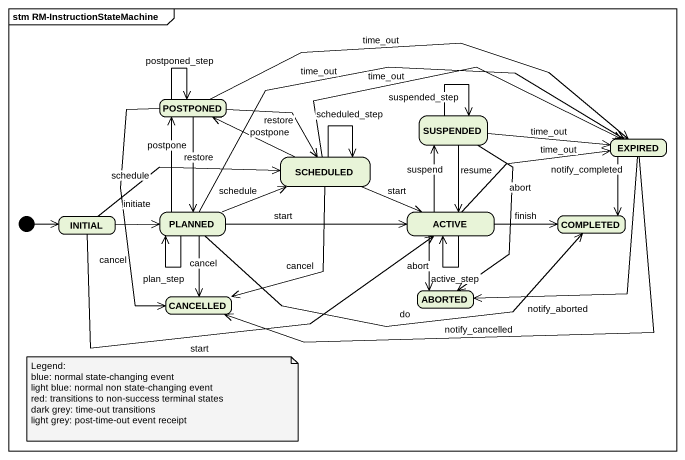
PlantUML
@startuml
mainframe stm RM-InstructionStateMachine
hide empty description
state POSTPONED
state SUSPENDED
state EXPIRED
state SCHEDULED
state INITIAL
state PLANNED
state ACTIVE
state COMPLETED
state CANCELLED
state ABORTED
[*] -right-> INITIAL
POSTPONED --> POSTPONED : postponed_step
POSTPONED -right-> EXPIRED : time_out
POSTPONED -right-> SCHEDULED : restore
POSTPONED --> PLANNED : restore
POSTPONED --> CANCELLED : cancel
SUSPENDED --> SUSPENDED : suspended_step
SUSPENDED -right-> EXPIRED : time_out
SUSPENDED --> ACTIVE : resume
SUSPENDED --> ABORTED : abort
EXPIRED --> COMPLETED : notify_completed
EXPIRED -left-> CANCELLED : notify_cancelled
EXPIRED --> ABORTED : notify_aborted
SCHEDULED -left-> POSTPONED : postpone
SCHEDULED -right-> EXPIRED : time_out
SCHEDULED --> SCHEDULED : scheduled_step
SCHEDULED -right-> ACTIVE : start
SCHEDULED --> CANCELLED : cancel
INITIAL -right-> SCHEDULED : schedule
INITIAL -right-> PLANNED : initiate
INITIAL -right-> ACTIVE : start
PLANNED -up-> POSTPONED : postpone
PLANNED -right-> EXPIRED : time_out
PLANNED -right-> SCHEDULED : schedule
PLANNED --> PLANNED : plan_step
PLANNED -right-> ACTIVE : start
PLANNED -right-> COMPLETED : do
PLANNED --> CANCELLED : cancel
ACTIVE -up-> SUSPENDED : suspend
ACTIVE -right-> EXPIRED : time_out
ACTIVE --> ACTIVE : active_step
ACTIVE -right-> COMPLETED : finish
ACTIVE --> ABORTED : abort
note as N1
  Legend:
  blue: normal state-changing event
  light blue: normal non state-changing event
  red: transitions to non-success terminal states
  dark grey: time-out transitions
  light grey: post-time-out event receipt
end note
@enduml
